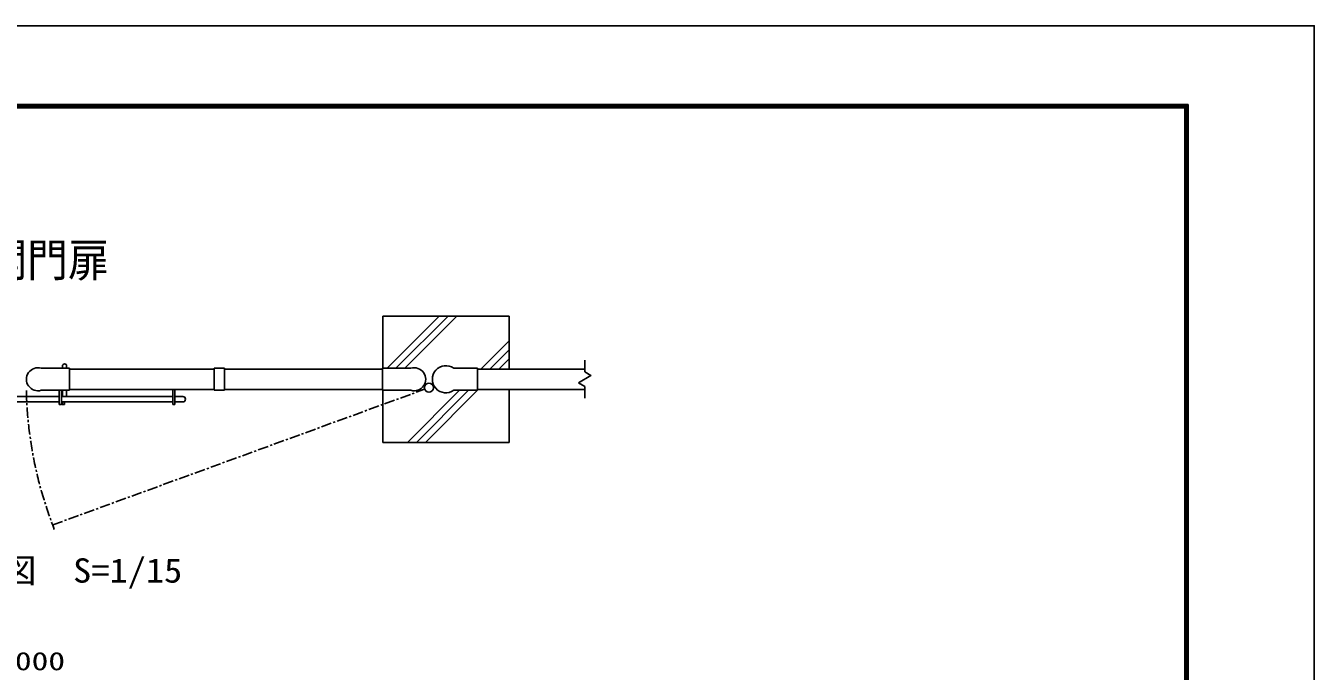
# Model space of a CAD drawing. Units: millimetres, scale not verified. Extents: x -4455 to 4455, y -3150 to 3150.
# Drawn here: x 1393 to 4455, y 1615 to 3150 of the extents above; entities that cross this region are included whole.
import ezdxf
from ezdxf.enums import TextEntityAlignment as Align

# ---------------------------------------------------------------- set-up
doc = ezdxf.new("R2010")
doc.units = ezdxf.units.MM
doc.header["$LTSCALE"] = 20
doc.linetypes.add('USER1', pattern=[2, 1.25, -0.25, 0.25, -0.25])
for name, color, linetype, lineweight in [('0-0_1', 7, 'Continuous', 25), ('0-1_EXTCNT-LMEC0', 1, 'Continuous', 25), ('0-2_0', 7, 'Continuous', 25)]:
    doc.layers.add(name, color=color, linetype=linetype, lineweight=lineweight)
doc.styles.add('ＭＳ ゴシック', font='')
doc.styles.get('ＭＳ ゴシック').set_extended_font_data('MS Gothic')

msp = doc.modelspace()

# ---------------------------------------------------------------- linework, layer by layer
at = {"layer": '0-0_1'}
for p, q in [((2241.15, 2459.5), (2541.15, 2459.5)), ((2241.15, 2459.5), (2241.15, 2335.8)), ((2541.15, 2459.5), (2541.15, 2333.8)), ((1429.24, 2335.8), (1496.55, 2335.8)), ((1479.75, 2340.8), (1479.75, 2335.8)), ((1489.75, 2340.8), (1489.75, 2335.8)), ((1496.55, 2335.8), (1496.55, 2283.2)), ((1496.55, 2333.8), (1840.63, 2333.8)), ((1864.88, 2335.8), (1840.63, 2335.8)), ((1840.63, 2335.8), (1840.63, 2283.2)), ((1864.88, 2335.8), (1864.88, 2283.2)), ((2240.75, 2333.8), (1864.88, 2333.8)), ((2308.07, 2335.8), (2240.75, 2335.8)), ((2240.75, 2335.8), (2240.75, 2283.2)), ((2409.82, 2335.8), (2466.15, 2335.8)), ((2466.15, 2335.8), (2466.15, 2283.2)), ((2466.15, 2333.8), (2721, 2333.8)), ((1472.25, 2268.45), (1310.05, 2268.45)), ((1429.24, 2283.2), (1496.55, 2283.2)), ((1472.25, 2283.2), (1472.25, 2249.2)), ((1477.25, 2283.2), (1477.25, 2249.2)), ((1477.25, 2268.45), (1742.25, 2268.45)), ((1479.75, 2283.2), (1479.75, 2268.45)), ((1489.75, 2283.2), (1489.75, 2268.45)), ((1496.55, 2285.2), (1840.63, 2285.2)), ((1742.25, 2285.2), (1742.25, 2249.2)), ((1747.25, 2285.2), (1747.25, 2249.2)), ((1747.25, 2268.45), (1765.75, 2268.45)), ((1864.88, 2283.2), (1840.63, 2283.2)), ((2240.75, 2285.2), (1864.88, 2285.2)), ((2308.07, 2283.2), (2240.75, 2283.2)), ((2241.15, 2283.2), (2241.15, 2159.5)), ((2409.82, 2283.2), (2466.15, 2283.2)), ((2466.15, 2285.2), (2721, 2285.2)), ((2541.15, 2285.2), (2541.15, 2159.5)), ((1472.25, 2255.45), (1310.05, 2255.45)), ((1472.25, 2249.2), (1477.25, 2249.2)), ((1477.25, 2255.45), (1742.25, 2255.45)), ((1484.75, 2255.45), (1484.75, 2249.45)), ((1742.25, 2249.2), (1747.25, 2249.2)), ((1747.25, 2255.45), (1765.75, 2255.45)), ((2241.15, 2159.5), (2541.15, 2159.5))]:
    msp.add_line(p, q, dxfattribs=at)
at = {"layer": '0-0_1', "color": 2}
for p, q in [((2374.94, 2459.5), (2251.24, 2335.8)), ((2272.45, 2335.8), (2396.15, 2459.5)), ((2417.37, 2459.5), (2293.67, 2335.8)), ((2541.15, 2400.71), (2474.24, 2333.8)), ((2495.45, 2333.8), (2541.15, 2379.5)), ((2541.15, 2358.29), (2516.67, 2333.8)), ((2423.64, 2283.2), (2299.94, 2159.5)), ((2321.15, 2159.5), (2444.85, 2283.2)), ((2468.07, 2285.2), (2342.37, 2159.5))]:
    msp.add_line(p, q, dxfattribs=at)
at = {"layer": '0-0_1', "color": 3, "linetype": 'USER1'}
msp.add_line((1456.49, 1963.05), (2340.23, 2285.62), dxfattribs=at)
at = {"layer": '0-0_1'}
msp.add_lwpolyline([(1479.75, 2255.45), (1479.75, 2249.45), (1484.75, 2249.45)], dxfattribs=at)
msp.add_circle((2350.66, 2289.42), 10.72, dxfattribs=at)
for centre, radius, start, end in [((1421.55, 2309.5), 27.4, 73.70962, 286.29067), ((1484.75, 2340.8), 5, 0, 180), ((2315.75, 2309.5), 27.4, 253.70947, 106.29053), ((2391.15, 2309.5), 32.25, 54.63694, 305.36336), ((1765.75, 2261.95), 6.5, 270, 90)]:
    msp.add_arc(centre, radius, start, end, dxfattribs=at)
at = {"layer": '0-0_1', "color": 3, "linetype": 'USER1'}
msp.add_arc((2353.32, 2303.95), 959.59, 181.27915, 201.47658, dxfattribs=at)
at = {"layer": '0-1_EXTCNT-LMEC0', "color": 4}
for p, q in [((2721, 2354.5), (2721, 2326.82)), ((2721, 2292.18), (2706, 2300.84)), ((2721, 2292.18), (2721, 2264.5))]:
    msp.add_line(p, q, dxfattribs=at)
msp.add_lwpolyline([(2721, 2326.82), (2736, 2318.16), (2706, 2300.84)], dxfattribs=at)
at = {"layer": '0-2_0', "color": 3}
msp.add_lwpolyline([(-4455, 3150), (4455, 3150), (4455, -3150), (-4455, -3150)], close=True, dxfattribs=at)
at = {"layer": '0-2_0'}
for points in [[(-4155, 2962.5), (4155, 2962.5), (4155, -2962.5), (-4155, -2962.5)], [(-4153.13, 2960.62), (4153.12, 2960.62), (4153.12, -2960.63), (-4153.13, -2960.63)], [(-4151.25, 2958.75), (4151.25, 2958.75), (4151.25, -2958.75), (-4151.25, -2958.75)], [(-4149.38, 2956.87), (4149.37, 2956.87), (4149.37, -2956.88), (-4149.38, -2956.88)], [(-4147.5, 2955), (4147.5, 2955), (4147.5, -2955), (-4147.5, -2955)]]:
    msp.add_lwpolyline(points, close=True, dxfattribs=at)

# ---------------------------------------------------------------- texts
at = {"layer": '0-0_1', "style": 'ＭＳ ゴシック'}
for s, height, width, p in [('両開門扉', 79.33, 0.9, (1200.8, 2529.73)), ('平\u3000面\u3000図  S=1/15', 57.77, 1.1, (985.23, 1808.59))]:
    msp.add_text(s, height=height, dxfattribs=dict(at, width=width)).set_placement(p, align=Align.BOTTOM_LEFT)
at = {"layer": '0-1_EXTCNT-LMEC0', "color": 3, "style": 'ＭＳ ゴシック', "width": 1.35}
msp.add_text('2000', height=43.26, dxfattribs=at).set_placement((1327.03, 1604.69), align=Align.BOTTOM_LEFT)

doc.saveas('drawing.dxf')
